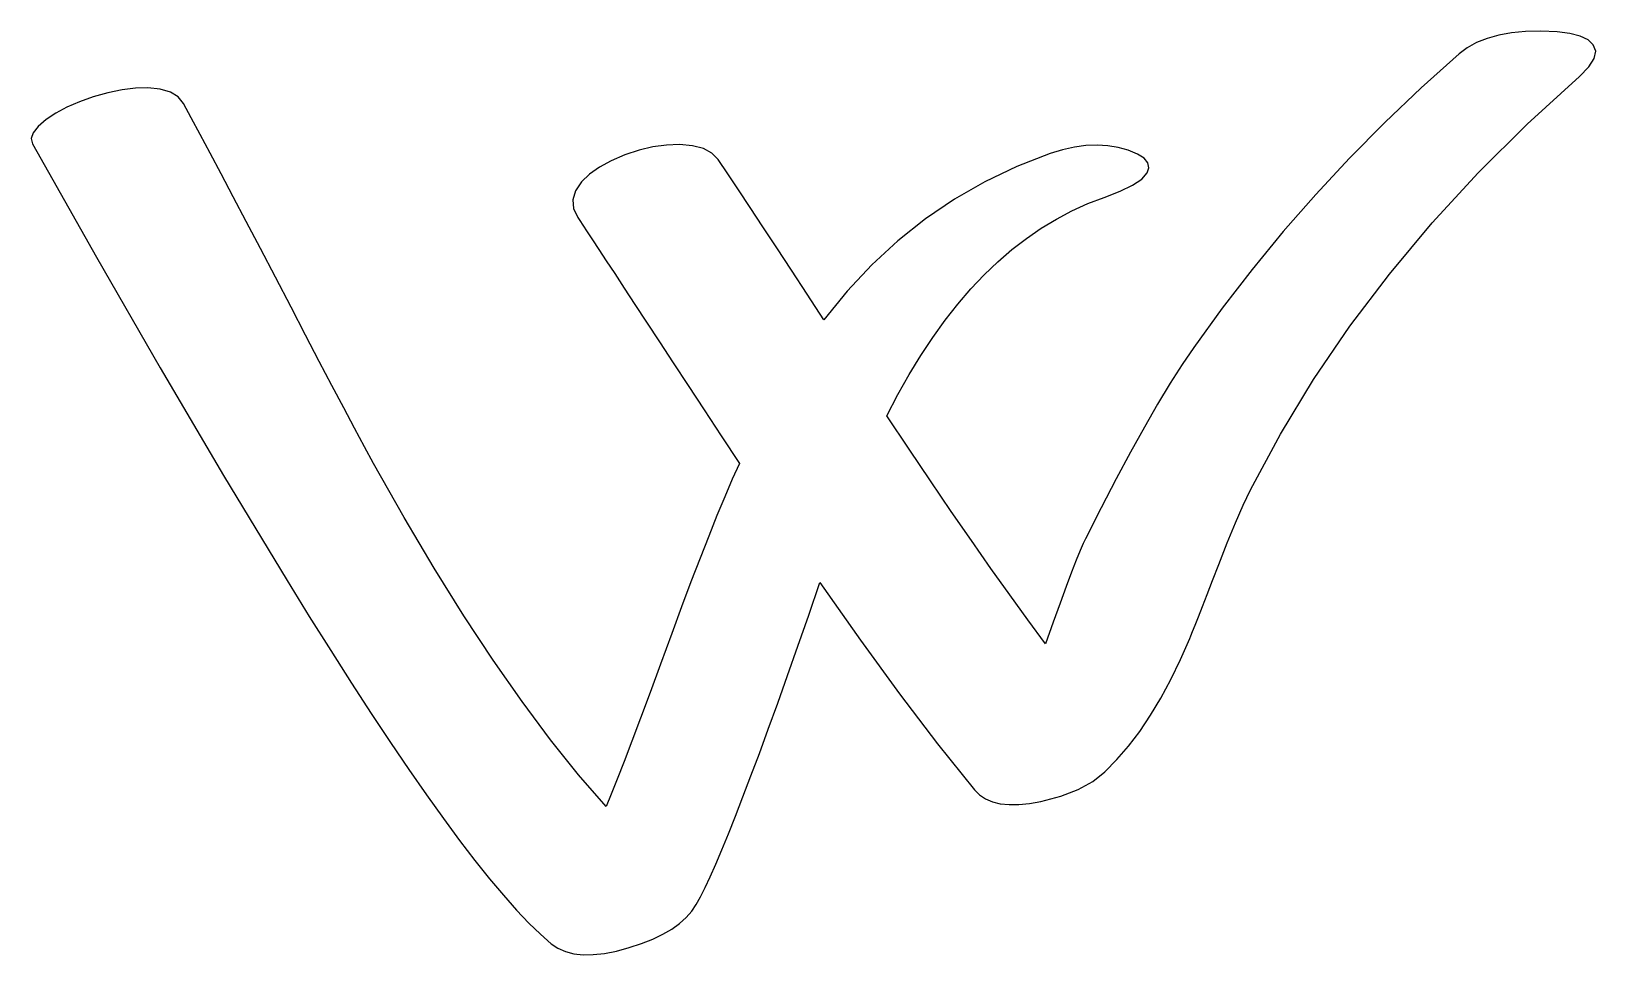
# Model space of a CAD drawing. Extents: x 0 to 33.7, y -0.1 to 19.8.
import ezdxf

# ---------------------------------------------------------------- set-up
doc = ezdxf.new("R2010")
doc.units = 0
doc.layers.get('0').update_dxf_attribs({"linetype": 'CONTINUOUS'})

msp = doc.modelspace()

# ---------------------------------------------------------------- linework, layer by layer
at = {"color": 0}
for p, q in [((31.3806, 19.625), (31.1544, 19.5347)), ((31.6319, 19.6944), (31.3806, 19.625)), ((31.9083, 19.7431), (31.6319, 19.6944)), ((32.21, 19.7708), (31.9083, 19.7431)), ((32.5368, 19.7778), (32.21, 19.7708)), ((32.8889, 19.7639), (32.5368, 19.7778)), ((33.1667, 19.731), (32.8889, 19.7639)), ((33.3889, 19.6736), (33.1667, 19.731)), ((33.5556, 19.5921), (33.3889, 19.6736)), ((33.6667, 19.4861), (33.5556, 19.5921)), ((30.7778, 19.2917), (29.9622, 18.5578)), ((30.9535, 19.4236), (30.7778, 19.2917)), ((31.1544, 19.5347), (30.9535, 19.4236)), ((33.7212, 19.3499), (33.6667, 19.4861)), ((33.691, 19.191), (33.7212, 19.3499)), ((33.375, 18.8056), (33.5754, 19.0096)), ((33.5754, 19.0096), (33.691, 19.191)), ((2.24219, 18.5486), (1.95486, 18.5139)), ((2.51389, 18.5556), (2.24219, 18.5486)), ((2.78033, 18.5296), (2.51389, 18.5556)), ((29.9622, 18.5578), (29.1754, 17.8074)), ((32.2462, 17.7761), (33.375, 18.8056)), ((1.03559, 18.2579), (0.767361, 18.1424)), ((1.33333, 18.3611), (1.03559, 18.2579)), ((1.65186, 18.4514), (1.33333, 18.3611)), ((1.95486, 18.5139), (1.65186, 18.4514)), ((2.99647, 18.4653), (2.78033, 18.5296)), ((3.16228, 18.3629), (2.99647, 18.4653)), ((3.27778, 18.2222), (3.16228, 18.3629)), ((3.44857, 17.9085), (3.27778, 18.2222)), ((0.319444, 17.875), (0.144965, 17.7274)), ((0.528646, 18.0149), (0.319444, 17.875)), ((0.767361, 18.1424), (0.528646, 18.0149)), ((3.6415, 17.5504), (3.44857, 17.9085)), ((0.038194, 17.5903), (-0.000868, 17.4635)), ((0.144965, 17.7274), (0.038194, 17.5903)), ((3.85656, 17.1481), (3.6415, 17.5504)), ((29.1754, 17.8074), (28.4171, 17.0404)), ((31.1867, 16.7222), (32.2462, 17.7761)), ((-0.000868, 17.4635), (0.027778, 17.3472)), ((0.027778, 17.3472), (1.40192, 14.9046)), ((13.0998, 17.2136), (12.7917, 17.1111)), ((13.3992, 17.2847), (13.0998, 17.2136)), ((13.6901, 17.3247), (13.3992, 17.2847)), ((13.9722, 17.3333), (13.6901, 17.3247)), ((14.2535, 17.3082), (13.9722, 17.3333)), ((14.4861, 17.2465), (14.2535, 17.3082)), ((14.6701, 17.1485), (14.4861, 17.2465)), ((22.2247, 17.2207), (21.9583, 17.1389)), ((22.4826, 17.2787), (22.2247, 17.2207)), ((22.7317, 17.3128), (22.4826, 17.2787)), ((22.9722, 17.3229), (22.7317, 17.3128)), ((23.2039, 17.3093), (22.9722, 17.3229)), ((23.4271, 17.2718), (23.2039, 17.3093)), ((23.6414, 17.2103), (23.4271, 17.2718)), ((23.8472, 17.125), (23.6414, 17.2103)), ((4.09375, 16.7014), (3.85656, 17.1481)), ((12.4991, 16.9861), (12.2465, 16.8472)), ((12.7917, 17.1111), (12.4991, 16.9861)), ((14.8056, 17.0139), (14.6701, 17.1485)), ((15.0143, 16.7017), (14.8056, 17.0139)), ((21.9583, 17.1389), (21.2411, 16.8582)), ((23.9853, 17.0374), (23.8472, 17.125)), ((24.066, 16.941), (23.9853, 17.0374)), ((24.0894, 16.836), (24.066, 16.941)), ((28.4171, 17.0404), (27.6875, 16.2569)), ((4.35303, 16.2106), (4.09375, 16.7014)), ((11.8611, 16.5278), (11.7309, 16.3342)), ((12.0339, 16.6944), (11.8611, 16.5278)), ((12.2465, 16.8472), (12.0339, 16.6944)), ((15.2449, 16.355), (15.0143, 16.7017)), ((20.5546, 16.5296), (19.899, 16.1533)), ((21.2411, 16.8582), (20.5546, 16.5296)), ((23.7396, 16.4583), (23.9349, 16.5903)), ((23.9349, 16.5903), (24.0556, 16.7222)), ((24.0556, 16.7222), (24.0894, 16.836)), ((30.196, 15.6442), (31.1867, 16.7222)), ((4.6345, 15.6754), (4.35303, 16.2106)), ((11.7309, 16.3342), (11.6736, 16.1424)), ((15.4969, 15.9742), (15.2449, 16.355)), ((22.7747, 16.0606), (23.125, 16.1944)), ((23.125, 16.1944), (23.4696, 16.3264)), ((23.4696, 16.3264), (23.7396, 16.4583)), ((27.6875, 16.2569), (26.9865, 15.4571)), ((11.6736, 16.1424), (11.6892, 15.9522)), ((11.6892, 15.9522), (11.7778, 15.7639)), ((15.7708, 15.559), (15.4969, 15.9742)), ((19.899, 16.1533), (19.2743, 15.7292)), ((22.0972, 15.7285), (22.4321, 15.9053)), ((22.4321, 15.9053), (22.7747, 16.0606)), ((4.9381, 15.096), (4.6345, 15.6754)), ((11.7778, 15.7639), (11.8223, 15.696)), ((11.8223, 15.696), (11.89, 15.5929)), ((11.89, 15.5929), (11.9807, 15.4547)), ((16.0664, 15.1096), (15.7708, 15.559)), ((19.2743, 15.7292), (18.6803, 15.2575)), ((21.4504, 15.311), (21.77, 15.5304)), ((21.77, 15.5304), (22.0972, 15.7285)), ((29.2743, 14.5417), (30.196, 15.6442)), ((11.9807, 15.4547), (12.0946, 15.2813)), ((12.0946, 15.2813), (12.2316, 15.0728)), ((18.6803, 15.2575), (18.1171, 14.7379)), ((21.1386, 15.0701), (21.4504, 15.311)), ((26.9865, 15.4571), (26.3142, 14.6407)), ((1.40192, 14.9046), (2.77431, 12.5209)), ((5.26389, 14.4722), (4.9381, 15.096)), ((12.2316, 15.0728), (12.3917, 14.829)), ((16.3838, 14.6258), (16.0664, 15.1096)), ((20.8346, 14.8079), (21.1386, 15.0701)), ((12.3917, 14.829), (12.5749, 14.5501)), ((12.5749, 14.5501), (12.7813, 14.2361)), ((16.7226, 14.1079), (16.3838, 14.6258)), ((18.1171, 14.7379), (17.5849, 14.1707)), ((20.2494, 14.2194), (20.5382, 14.5243)), ((20.5382, 14.5243), (20.8346, 14.8079)), ((26.3142, 14.6407), (25.6706, 13.8078)), ((28.4217, 13.415), (29.2743, 14.5417)), ((5.59765, 13.8262), (5.26389, 14.4722)), ((12.7813, 14.2361), (13.0107, 13.887)), ((17.5849, 14.1707), (17.0833, 13.5556)), ((19.9685, 13.8931), (20.2494, 14.2194)), ((5.91146, 13.2214), (5.59765, 13.8262)), ((13.0107, 13.887), (13.2632, 13.5027)), ((17.0833, 13.5556), (16.7226, 14.1079)), ((19.6953, 13.5454), (19.9685, 13.8931)), ((13.2632, 13.5027), (13.5389, 13.0832)), ((19.4297, 13.1763), (19.6953, 13.5454)), ((25.6706, 13.8078), (25.0556, 12.9583)), ((6.20529, 12.6578), (5.91146, 13.2214)), ((19.1718, 12.7858), (19.4297, 13.1763)), ((27.6379, 12.2639), (28.4217, 13.415)), ((13.5389, 13.0832), (13.8377, 12.6285)), ((25.0556, 12.9583), (24.8094, 12.5931)), ((2.77431, 12.5209), (4.14497, 10.1962)), ((6.47917, 12.1355), (6.20529, 12.6578)), ((13.8377, 12.6285), (14.1596, 12.1387)), ((18.9217, 12.374), (19.1718, 12.7858)), ((24.8094, 12.5931), (24.5504, 12.1849)), ((18.6792, 11.9408), (18.9217, 12.374)), ((24.5504, 12.1849), (24.2782, 11.7337)), ((26.9233, 11.0886), (27.6379, 12.2639)), ((6.73307, 11.6543), (6.47917, 12.1355)), ((14.1596, 12.1387), (14.5046, 11.6137)), ((18.4444, 11.4861), (18.6792, 11.9408)), ((6.96701, 11.2145), (6.73307, 11.6543)), ((14.5046, 11.6137), (14.8726, 11.0536)), ((18.9201, 10.7682), (18.4444, 11.4861)), ((24.2782, 11.7337), (23.9931, 11.2396)), ((7.18099, 10.8158), (6.96701, 11.2145)), ((23.9931, 11.2396), (23.6949, 10.7025)), ((7.375, 10.4583), (7.18099, 10.8158)), ((14.8726, 11.0536), (15.2639, 10.4583)), ((26.2778, 9.88889), (26.9233, 11.0886)), ((8.03358, 9.29449), (7.375, 10.4583)), ((15.2639, 10.4583), (15.1104, 10.1155)), ((19.3819, 10.0799), (18.9201, 10.7682)), ((23.6949, 10.7025), (23.3838, 10.1224)), ((4.14497, 10.1962), (5.51389, 7.93056)), ((23.3838, 10.1224), (23.0594, 9.49935)), ((15.1104, 10.1155), (14.9488, 9.73958)), ((19.8299, 9.42101), (19.3819, 10.0799)), ((26.1206, 9.55382), (26.2778, 9.88889)), ((14.9488, 9.73958), (14.7787, 9.33074)), ((23.0594, 9.49935), (22.7222, 8.83333)), ((25.9549, 9.17361), (26.1206, 9.55382)), ((8.68311, 8.19879), (8.03358, 9.29449)), ((14.7787, 9.33074), (14.6007, 8.88889)), ((20.2639, 8.79167), (19.8299, 9.42101)), ((25.7803, 8.74826), (25.9549, 9.17361)), ((14.6007, 8.88889), (14.4142, 8.41407)), ((20.684, 8.19185), (20.2639, 8.79167)), ((22.7222, 8.83333), (22.6722, 8.73112)), ((22.6058, 8.57726), (22.5229, 8.37175)), ((22.6722, 8.73112), (22.6058, 8.57726)), ((25.5972, 8.27778), (25.7803, 8.74826)), ((9.32351, 7.17122), (8.68311, 8.19879)), ((14.4142, 8.41407), (14.2196, 7.90625)), ((21.0903, 7.62153), (20.684, 8.19185)), ((22.4236, 8.11458), (22.3076, 7.80578)), ((22.5229, 8.37175), (22.4236, 8.11458)), ((25.4629, 7.93386), (25.5972, 8.27778)), ((5.51389, 7.93056), (5.99186, 7.15614)), ((14.2196, 7.90625), (14.0167, 7.36546)), ((16.7568, 7.18474), (17, 7.88889)), ((17, 7.88889), (17.8699, 6.64589)), ((22.3076, 7.80578), (22.1753, 7.44532)), ((25.3446, 7.63112), (25.4629, 7.93386)), ((21.4826, 7.08074), (21.0903, 7.62153)), ((22.1753, 7.44532), (22.0264, 7.03321)), ((25.2424, 7.36962), (25.3446, 7.63112)), ((5.99186, 7.15614), (6.45356, 6.41971)), ((9.95486, 6.21181), (9.32351, 7.17122)), ((14.0167, 7.36546), (13.8056, 6.79167)), ((16.5239, 6.51654), (16.7568, 7.18474)), ((25.0861, 6.97032), (25.1563, 7.14936)), ((25.1563, 7.14936), (25.2424, 7.36962)), ((13.8056, 6.79167), (13.5616, 6.12571)), ((21.8611, 6.56944), (21.4826, 7.08074)), ((22.0264, 7.03321), (21.8611, 6.56944)), ((24.9942, 6.73594), (25.0321, 6.83251)), ((25.0321, 6.83251), (25.0861, 6.97032)), ((6.45356, 6.41971), (6.89899, 5.72125)), ((16.3011, 5.88439), (16.5239, 6.51654)), ((17.8699, 6.64589), (18.7153, 5.48611)), ((24.7735, 6.22547), (24.9722, 6.68056)), ((24.9722, 6.68056), (24.9942, 6.73594)), ((10.577, 5.32053), (9.95486, 6.21181)), ((13.5616, 6.12571), (13.3367, 5.51654)), ((24.566, 5.79775), (24.7735, 6.22547)), ((16.0886, 5.28825), (16.3011, 5.88439)), ((24.3499, 5.39735), (24.566, 5.79775)), ((6.89899, 5.72125), (7.32813, 5.06076)), ((13.3367, 5.51654), (13.131, 4.96425)), ((18.7153, 5.48611), (19.5365, 4.40972)), ((24.125, 5.02431), (24.3499, 5.39735)), ((7.32813, 5.06076), (7.741, 4.43826)), ((11.1901, 4.4974), (10.577, 5.32053)), ((15.8861, 4.72814), (16.0886, 5.28825)), ((13.131, 4.96425), (12.9444, 4.46881)), ((15.694, 4.20404), (15.8861, 4.72814)), ((23.8915, 4.6786), (24.125, 5.02431)), ((7.741, 4.43826), (8.13758, 3.85374)), ((11.7941, 3.7424), (11.1901, 4.4974)), ((12.9444, 4.46881), (12.7769, 4.03022)), ((19.5365, 4.40972), (20.3333, 3.41667)), ((23.6493, 4.36025), (23.8915, 4.6786)), ((15.5121, 3.71599), (15.694, 4.20404)), ((23.1389, 3.80556), (23.3985, 4.06922)), ((23.3985, 4.06922), (23.6493, 4.36025)), ((8.13758, 3.85374), (8.5179, 3.30718)), ((12.3889, 3.05556), (11.7941, 3.7424)), ((12.7769, 4.03022), (12.6284, 3.64849)), ((15.3403, 3.26394), (15.5121, 3.71599)), ((22.8811, 3.59901), (23.1389, 3.80556)), ((12.6284, 3.64849), (12.4991, 3.32362)), ((20.3333, 3.41667), (20.4407, 3.30946)), ((22.1936, 3.27951), (22.566, 3.42361)), ((22.566, 3.42361), (22.8811, 3.59901)), ((8.5179, 3.30718), (8.88194, 2.79861)), ((12.4991, 3.32362), (12.3889, 3.05556)), ((15.1788, 2.84793), (15.3403, 3.26394)), ((20.4407, 3.30946), (20.5686, 3.22396)), ((20.5686, 3.22396), (20.7168, 3.16015)), ((20.7168, 3.16015), (20.8854, 3.11806)), ((20.8854, 3.11806), (21.0744, 3.09765)), ((21.0744, 3.09765), (21.2839, 3.09896)), ((21.2839, 3.09896), (21.5136, 3.12196)), ((21.5136, 3.12196), (21.7639, 3.16667)), ((21.7639, 3.16667), (22.1936, 3.27951)), ((8.88194, 2.79861), (9.22971, 2.32801)), ((15.0274, 2.46793), (15.1788, 2.84793)), ((14.8861, 2.12397), (15.0274, 2.46793)), ((9.22971, 2.32801), (9.56119, 1.8954)), ((14.7553, 1.81603), (14.8861, 2.12397)), ((9.56119, 1.8954), (9.87642, 1.50076)), ((14.6344, 1.54411), (14.7553, 1.81603)), ((9.87642, 1.50076), (10.1753, 1.1441)), ((14.5239, 1.30821), (14.6344, 1.54411)), ((10.1753, 1.1441), (10.458, 0.825412)), ((14.3333, 0.944444), (14.4235, 1.10834)), ((14.4235, 1.10834), (14.5239, 1.30821)), ((10.458, 0.825412), (10.7244, 0.544706)), ((14.1181, 0.662326), (14.2378, 0.799263)), ((14.2378, 0.799263), (14.3333, 0.944444)), ((10.7244, 0.544706), (10.9745, 0.301975)), ((13.6128, 0.300999), (13.8055, 0.413194)), ((13.8055, 0.413194), (13.9739, 0.533638)), ((13.9739, 0.533638), (14.1181, 0.662326)), ((10.9745, 0.301975), (11.2083, 0.097222)), ((11.2083, 0.097222), (11.35, 0.001736)), ((11.35, 0.001736), (11.5112, -0.069444)), ((12.6105, -0.060764), (12.8889, 0.013889)), ((12.8889, 0.013889), (13.1545, 0.101346)), ((13.1545, 0.101346), (13.3958, 0.197049)), ((13.3958, 0.197049), (13.6128, 0.300999)), ((11.5112, -0.069444), (11.692, -0.116319)), ((11.692, -0.116319), (11.8924, -0.138889)), ((11.8924, -0.138889), (12.1122, -0.137153)), ((12.1122, -0.137153), (12.3516, -0.111111)), ((12.3516, -0.111111), (12.6105, -0.060764))]:
    msp.add_line(p, q, dxfattribs=at)

doc.saveas('drawing.dxf')
